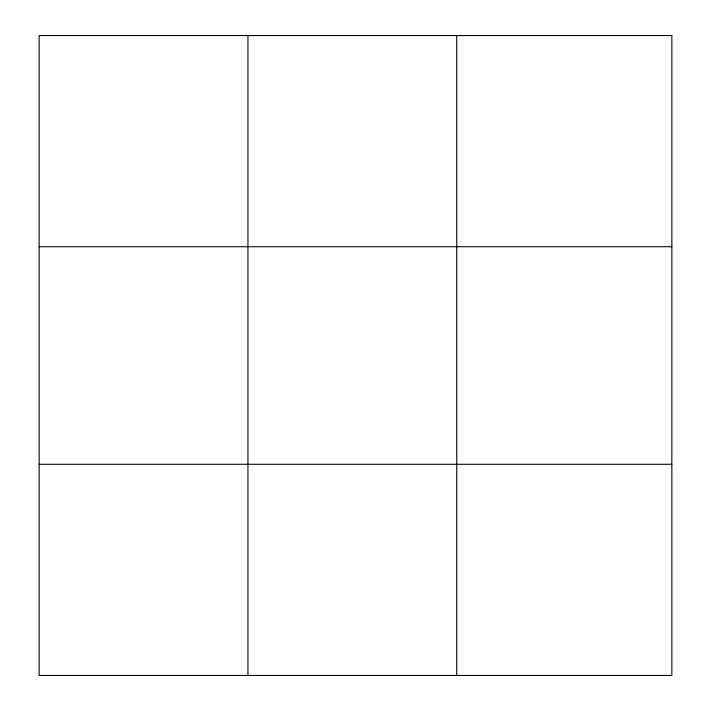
<?xml version="1.0" encoding="UTF-8"?>
<svg xmlns="http://www.w3.org/2000/svg" width="711" height="711" viewBox="0 0 711 711"><rect width="100%" height="100%" fill="white"/><g stroke="black" fill="none" stroke-linecap="round" stroke-linejoin="round"><path stroke-width="1.07" d="M247.943 35.55L247.943 675.45M456.729 35.55L456.729 675.45M39.158 246.717L671.842 246.717M39.158 464.283L671.842 464.283M671.842 35.55L671.842 675.45L39.158 675.45L39.158 35.55L671.842 35.55"/></g></svg>
